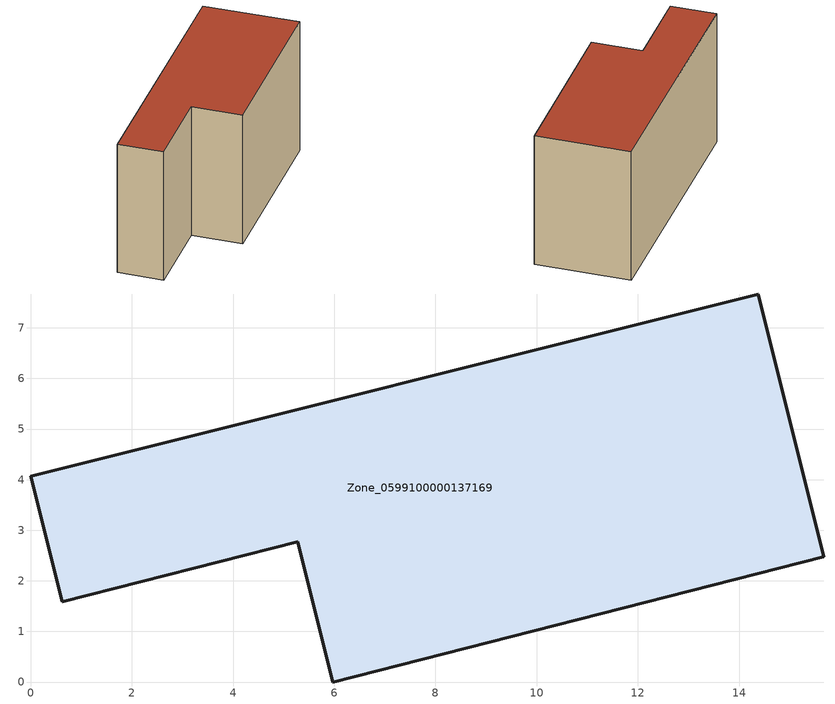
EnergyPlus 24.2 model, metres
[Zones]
Zone_0599100000137169
 floor ground (C_G): 5.27,2.77 0.62,1.59 0,4.07 14.38,7.67 15.67,2.48 5.96,0 z0
 wall outside (C_F): 14.38,7.67 0,4.07 0.62,1.59 5.27,2.77 5.96,0 15.67,2.48 14.38,7.67 z0:7.88
 roof outside (C_R): 5.96,0 15.67,2.48 14.38,7.67 0,4.07 0.62,1.59 5.27,2.77 z7.88
[BUILDING]
Pand.0599100000137169: North Axis=0; Terrain=City; Loads Convergence Tolerance Value=0.04; Temperature Convergence Tolerance Value=0.4; Solar Distribution=FullExterior; Maximum Number of Warmup Days=25; Minimum Number of Warmup Days=1
[Site:Location]
Rotterdam.The.Hague.AP_ZH_NLD Design_Conditions: Latitude=51.96; Longitude=4.45; Time Zone=1; Elevation=-4.5
[SITE:GROUNDTEMPERATURE:BUILDINGSURFACE]
18, 18, 18, 18, 18, 18, 18, 18, 18, 18, 18, 18
[MATERIAL] Thermal Absorptance=0.9; Solar Absorptance=0.7; Visible Absorptance=0.7
Name | Roughness | Thickness | Conductivity | Density | Specific Heat
G.TC.1975-1991 | MediumSmooth | 0.15 | 0.288461 | 540 | 1210
F.TC.1975-1991 | Rough | 0.3 | 0.230769 | 1920 | 840
R.TC.1975-1991 | MediumRough | 0.2 | 0.153846 | 1500 | 1000
[CONSTRUCTION]
C_G: G.TC.1975-1991
C_F: F.TC.1975-1991
C_R: R.TC.1975-1991
[ZONE]
Zone_0599100000137169: Type=1; Multiplier=1; Ceiling Height=Autocalculate; Volume=Autocalculate; Floor Area=autocalculate; Part of Total Floor Area=Yes
[ZONEINFILTRATION:DESIGNFLOWRATE]
Infil_Zone_0599100000137169: Zone or ZoneList or Space or SpaceList=Zone_0599100000137169; Schedule=AlwaysOn; Design Flow Rate Calculation Method=Flow/Area; Flow Rate per Floor Area=0.003; Constant Term Coefficient=1; Temperature Term Coefficient=0; Velocity Term Coefficient=0; Velocity Squared Term Coefficient=0
[HVACTEMPLATE:ZONE:IDEALLOADSAIRSYSTEM]
Zone_0599100000137169: Maximum Heating Supply Air Temperature=50; Minimum Cooling Supply Air Temperature=13; Maximum Heating Supply Air Humidity Ratio=0.0156; Minimum Cooling Supply Air Humidity Ratio=0.0077; Heating Limit=NoLimit; Cooling Limit=NoLimit; Dehumidification Control Type=ConstantSensibleHeatRatio; Cooling Sensible Heat Ratio=0.7; Dehumidification Setpoint=60; Humidification Control Type=None; Humidification Setpoint=30; Outdoor Air Method=None; Outdoor Air Flow Rate per Person=0.00944; Outdoor Air Flow Rate per Zone Floor Area=0; Outdoor Air Flow Rate per Zone=0; Demand Controlled Ventilation Type=None; Outdoor Air Economizer Type=NoEconomizer; Heat Recovery Type=None; Sensible Heat Recovery Effectiveness=0.7; Latent Heat Recovery Effectiveness=0.65
[ZONECONTROL:THERMOSTAT]
ThermostatControl_Zone_0599100000137169: Zone or ZoneList=Zone_0599100000137169; Control Type Schedule=DualSetpointControlType; Control 1=Thermostat_Zone_0599100000137169; Temperature Difference Between Cutout And Setpoint=0
[THERMOSTATSETPOINT:DUALSETPOINT]
Thermostat_Zone_0599100000137169: Heating Setpoint Temperature Schedule=HeatingSetpoint_Zone_0599100000137169; Cooling Setpoint Temperature Schedule=CoolingSetpoint_Zone_0599100000137169
[SCHEDULE:COMPACT]
HeatingSetpoint_Zone_0599100000137169: Through: 12/31, For: AllDays, Until: 24:00, 21
CoolingSetpoint_Zone_0599100000137169: Through: 12/31, For: AllDays, Until: 24:00, 24
DualSetpointControlType: Through: 12/31, For: AllDays, Until: 24:00, 4
AlwaysOn: Through: 12/31, For: AllDays, Until: 24:00, 1
